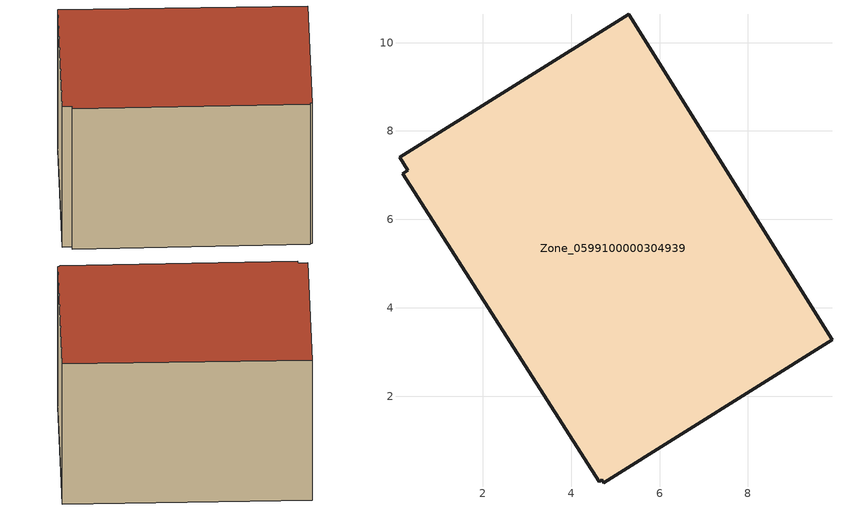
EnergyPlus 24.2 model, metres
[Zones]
Zone_0599100000304939
 floor ground (C_G): 4.74,0.04 4.7,0.11 4.63,0.06 0.19,7.04 0.3,7.11 0.11,7.4 5.3,10.64 9.9,3.27 z0
 wall outside (C_F): 0.19,7.04 4.63,0.06 4.7,0.11 4.74,0.04 9.9,3.27 5.3,10.64 0.11,7.4 0.3,7.11 0.19,7.04 z0:5.84
 roof outside (C_R): 4.63,0.06 4.7,0.11 4.74,0.04 9.9,3.27 5.3,10.64 0.11,7.4 0.3,7.11 0.19,7.04 z5.84
[BUILDING]
Pand.0599100000304939: North Axis=0; Terrain=City; Loads Convergence Tolerance Value=0.04; Temperature Convergence Tolerance Value=0.4; Solar Distribution=FullExterior; Maximum Number of Warmup Days=25; Minimum Number of Warmup Days=1
[Site:Location]
Rotterdam.The.Hague.AP_ZH_NLD Design_Conditions: Latitude=51.96; Longitude=4.45; Time Zone=1; Elevation=-4.5
[SITE:GROUNDTEMPERATURE:BUILDINGSURFACE]
18, 18, 18, 18, 18, 18, 18, 18, 18, 18, 18, 18
[MATERIAL] Thermal Absorptance=0.9; Solar Absorptance=0.7; Visible Absorptance=0.7
Name | Roughness | Thickness | Conductivity | Density | Specific Heat
G.TC.1965-1974 | MediumSmooth | 0.15 | 0.882353 | 540 | 1210
F.TC.1965-1974 | Rough | 0.3 | 0.697674 | 1920 | 840
R.TC.1965-1974 | MediumRough | 0.2 | 0.232558 | 1500 | 1000
[CONSTRUCTION]
C_G: G.TC.1965-1974
C_F: F.TC.1965-1974
C_R: R.TC.1965-1974
[ZONE]
Zone_0599100000304939: Type=1; Multiplier=1; Ceiling Height=Autocalculate; Volume=Autocalculate; Floor Area=autocalculate; Part of Total Floor Area=Yes
[ZONEINFILTRATION:DESIGNFLOWRATE]
Infil_Zone_0599100000304939: Zone or ZoneList or Space or SpaceList=Zone_0599100000304939; Schedule=AlwaysOn; Design Flow Rate Calculation Method=Flow/Area; Flow Rate per Floor Area=0.003; Constant Term Coefficient=1; Temperature Term Coefficient=0; Velocity Term Coefficient=0; Velocity Squared Term Coefficient=0
[HVACTEMPLATE:ZONE:IDEALLOADSAIRSYSTEM]
Zone_0599100000304939: Maximum Heating Supply Air Temperature=50; Minimum Cooling Supply Air Temperature=13; Maximum Heating Supply Air Humidity Ratio=0.0156; Minimum Cooling Supply Air Humidity Ratio=0.0077; Heating Limit=NoLimit; Cooling Limit=NoLimit; Dehumidification Control Type=ConstantSensibleHeatRatio; Cooling Sensible Heat Ratio=0.7; Dehumidification Setpoint=60; Humidification Control Type=None; Humidification Setpoint=30; Outdoor Air Method=None; Outdoor Air Flow Rate per Person=0.00944; Outdoor Air Flow Rate per Zone Floor Area=0; Outdoor Air Flow Rate per Zone=0; Demand Controlled Ventilation Type=None; Outdoor Air Economizer Type=NoEconomizer; Heat Recovery Type=None; Sensible Heat Recovery Effectiveness=0.7; Latent Heat Recovery Effectiveness=0.65
[ZONECONTROL:THERMOSTAT]
ThermostatControl_Zone_0599100000304939: Zone or ZoneList=Zone_0599100000304939; Control Type Schedule=DualSetpointControlType; Control 1=Thermostat_Zone_0599100000304939; Temperature Difference Between Cutout And Setpoint=0
[THERMOSTATSETPOINT:DUALSETPOINT]
Thermostat_Zone_0599100000304939: Heating Setpoint Temperature Schedule=HeatingSetpoint_Zone_0599100000304939; Cooling Setpoint Temperature Schedule=CoolingSetpoint_Zone_0599100000304939
[SCHEDULE:COMPACT]
HeatingSetpoint_Zone_0599100000304939: Through: 12/31, For: AllDays, Until: 24:00, 21
CoolingSetpoint_Zone_0599100000304939: Through: 12/31, For: AllDays, Until: 24:00, 24
DualSetpointControlType: Through: 12/31, For: AllDays, Until: 24:00, 4
AlwaysOn: Through: 12/31, For: AllDays, Until: 24:00, 1
